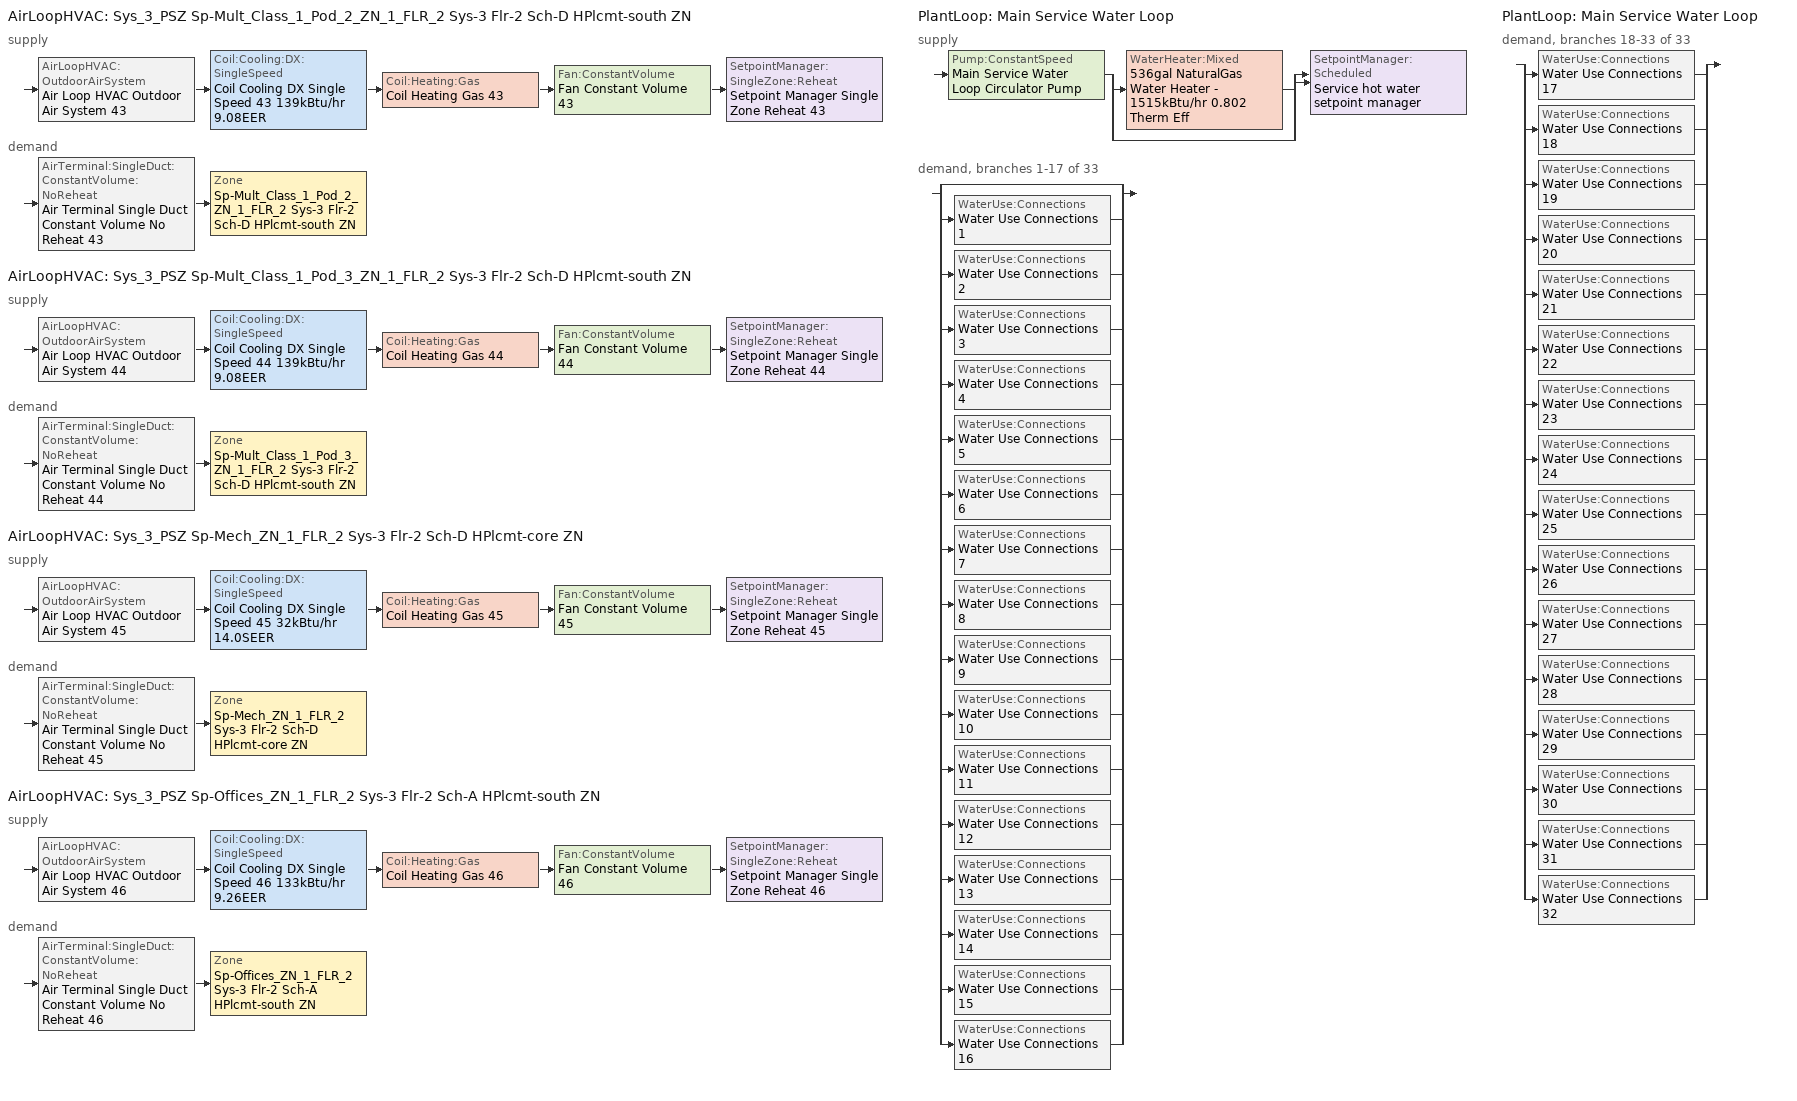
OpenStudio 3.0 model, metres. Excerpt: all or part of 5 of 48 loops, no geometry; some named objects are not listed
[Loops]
AirLoopHVAC 'Sys_3_PSZ Sp-Mult_Class_1_Pod_2_ZN_1_FLR_2 Sys-3 Flr-2 Sch-D HPlcmt-south ZN'
 supply: AirLoopHVAC:OutdoorAirSystem 'Air Loop HVAC Outdoor Air System 43' > Coil:Cooling:DX:SingleSpeed 'Coil Cooling DX Single Speed 43 139kBtu/hr 9.08EER' > Coil:Heating:Gas 'Coil Heating Gas 43' > Fan:ConstantVolume 'Fan Constant Volume 43' > SetpointManager:SingleZone:Reheat 'Setpoint Manager Single Zone Reheat 43'
 demand: AirTerminal:SingleDuct:ConstantVolume:NoReheat 'Air Terminal Single Duct Constant Volume No Reheat 43' > Zone 'Sp-Mult_Class_1_Pod_2_ZN_1_FLR_2 Sys-3 Flr-2 Sch-D HPlcmt-south ZN'
AirLoopHVAC 'Sys_3_PSZ Sp-Mult_Class_1_Pod_3_ZN_1_FLR_2 Sys-3 Flr-2 Sch-D HPlcmt-south ZN'
 supply: AirLoopHVAC:OutdoorAirSystem 'Air Loop HVAC Outdoor Air System 44' > Coil:Cooling:DX:SingleSpeed 'Coil Cooling DX Single Speed 44 139kBtu/hr 9.08EER' > Coil:Heating:Gas 'Coil Heating Gas 44' > Fan:ConstantVolume 'Fan Constant Volume 44' > SetpointManager:SingleZone:Reheat 'Setpoint Manager Single Zone Reheat 44'
 demand: AirTerminal:SingleDuct:ConstantVolume:NoReheat 'Air Terminal Single Duct Constant Volume No Reheat 44' > Zone 'Sp-Mult_Class_1_Pod_3_ZN_1_FLR_2 Sys-3 Flr-2 Sch-D HPlcmt-south ZN'
AirLoopHVAC 'Sys_3_PSZ Sp-Mech_ZN_1_FLR_2 Sys-3 Flr-2 Sch-D HPlcmt-core ZN'
 supply: AirLoopHVAC:OutdoorAirSystem 'Air Loop HVAC Outdoor Air System 45' > Coil:Cooling:DX:SingleSpeed 'Coil Cooling DX Single Speed 45 32kBtu/hr 14.0SEER' > Coil:Heating:Gas 'Coil Heating Gas 45' > Fan:ConstantVolume 'Fan Constant Volume 45' > SetpointManager:SingleZone:Reheat 'Setpoint Manager Single Zone Reheat 45'
 demand: AirTerminal:SingleDuct:ConstantVolume:NoReheat 'Air Terminal Single Duct Constant Volume No Reheat 45' > Zone 'Sp-Mech_ZN_1_FLR_2 Sys-3 Flr-2 Sch-D HPlcmt-core ZN'
AirLoopHVAC 'Sys_3_PSZ Sp-Offices_ZN_1_FLR_2 Sys-3 Flr-2 Sch-A HPlcmt-south ZN'
 supply: AirLoopHVAC:OutdoorAirSystem 'Air Loop HVAC Outdoor Air System 46' > Coil:Cooling:DX:SingleSpeed 'Coil Cooling DX Single Speed 46 133kBtu/hr 9.26EER' > Coil:Heating:Gas 'Coil Heating Gas 46' > Fan:ConstantVolume 'Fan Constant Volume 46' > SetpointManager:SingleZone:Reheat 'Setpoint Manager Single Zone Reheat 46'
 demand: AirTerminal:SingleDuct:ConstantVolume:NoReheat 'Air Terminal Single Duct Constant Volume No Reheat 46' > Zone 'Sp-Offices_ZN_1_FLR_2 Sys-3 Flr-2 Sch-A HPlcmt-south ZN'
PlantLoop 'Main Service Water Loop'
 supply: Pump:ConstantSpeed 'Main Service Water Loop Circulator Pump' > split
  | WaterHeater:Mixed '536gal NaturalGas Water Heater - 1515kBtu/hr 0.802 Therm Eff'
  | bypass
  join > SetpointManager:Scheduled 'Service hot water setpoint manager'
 demand, branches 1-17 of 33: split
  | bypass
  | WaterUse:Connections 'Water Use Connections 1'
  | WaterUse:Connections 'Water Use Connections 2'
  | WaterUse:Connections 'Water Use Connections 3'
  | WaterUse:Connections 'Water Use Connections 4'
  | WaterUse:Connections 'Water Use Connections 5'
  | WaterUse:Connections 'Water Use Connections 6'
  | WaterUse:Connections 'Water Use Connections 7'
  | WaterUse:Connections 'Water Use Connections 8'
  | WaterUse:Connections 'Water Use Connections 9'
  | WaterUse:Connections 'Water Use Connections 10'
  | WaterUse:Connections 'Water Use Connections 11'
  | WaterUse:Connections 'Water Use Connections 12'
  | WaterUse:Connections 'Water Use Connections 13'
  | WaterUse:Connections 'Water Use Connections 14'
  | WaterUse:Connections 'Water Use Connections 15'
  | WaterUse:Connections 'Water Use Connections 16'
PlantLoop 'Main Service Water Loop'
 demand, branches 18-33 of 33: split
  | WaterUse:Connections 'Water Use Connections 17'
  | WaterUse:Connections 'Water Use Connections 18'
  | WaterUse:Connections 'Water Use Connections 19'
  | WaterUse:Connections 'Water Use Connections 20'
  | WaterUse:Connections 'Water Use Connections 21'
  | WaterUse:Connections 'Water Use Connections 22'
  | WaterUse:Connections 'Water Use Connections 23'
  | WaterUse:Connections 'Water Use Connections 24'
  | WaterUse:Connections 'Water Use Connections 25'
  | WaterUse:Connections 'Water Use Connections 26'
  | WaterUse:Connections 'Water Use Connections 27'
  | WaterUse:Connections 'Water Use Connections 28'
  | WaterUse:Connections 'Water Use Connections 29'
  | WaterUse:Connections 'Water Use Connections 30'
  | WaterUse:Connections 'Water Use Connections 31'
  | WaterUse:Connections 'Water Use Connections 32'
[Sizing:Zone] Zone Cooling Design Supply Air Temperature Input Method=SupplyAirTemperature; Zone Cooling Design Supply Air Temperature {C}=13; Zone Cooling Design Supply Air Temperature Difference {deltaC}=11.11; Zone Heating Design Supply Air Temperature Input Method=SupplyAirTemperature; Zone Heating Design Supply Air Temperature {C}=43; Zone Heating Design Supply Air Temperature Difference {deltaC}=11.11; Zone Cooling Design Supply Air Humidity Ratio {kg-H2O/kg-air}=0.0085; Zone Heating Design Supply Air Humidity Ratio {kg-H2O/kg-air}=0.008; Zone Heating Sizing Factor=1.3; Zone Cooling Sizing Factor=1.1; Cooling Design Air Flow Method=DesignDay; Heating Design Air Flow Method=DesignDay; Account for Dedicated Outdoor Air System=No; Dedicated Outdoor Air System Control Strategy=NeutralSupplyAir; Dedicated Outdoor Air Low Setpoint Temperature for Design {C}=autosize; Dedicated Outdoor Air High Setpoint Temperature for Design {C}=autosize
Sp-Mult_Class_1_Pod_2_ZN_1_FLR_2 Sys-3 Flr-2 Sch-D HPlcmt-south ZN; Sp-Mult_Class_1_Pod_3_ZN_1_FLR_2 Sys-3 Flr-2 Sch-D HPlcmt-south ZN; Sp-Mech_ZN_1_FLR_2 Sys-3 Flr-2 Sch-D HPlcmt-core ZN; Sp-Offices_ZN_1_FLR_2 Sys-3 Flr-2 Sch-A HPlcmt-south ZN
[Zone equipment]
Sp-Mult_Class_1_Pod_2_ZN_1_FLR_2 Sys-3 Flr-2 Sch-D HPlcmt-south ZN: Air Terminal Single Duct Constant Volume No Reheat 43, Zone HVAC Baseboard Convective Water 43
Sp-Mult_Class_1_Pod_3_ZN_1_FLR_2 Sys-3 Flr-2 Sch-D HPlcmt-south ZN: Air Terminal Single Duct Constant Volume No Reheat 44, Zone HVAC Baseboard Convective Water 44
Sp-Mech_ZN_1_FLR_2 Sys-3 Flr-2 Sch-D HPlcmt-core ZN: Air Terminal Single Duct Constant Volume No Reheat 45, Zone HVAC Baseboard Convective Water 45
Sp-Offices_ZN_1_FLR_2 Sys-3 Flr-2 Sch-A HPlcmt-south ZN: Air Terminal Single Duct Constant Volume No Reheat 46, Zone HVAC Baseboard Convective Water 46
[PlantLoop]
Main Service Water Loop: Glycol Concentration=0; Maximum Loop Temperature {C}=60; Minimum Loop Temperature {C}=10; Plant Loop Volume {m3}=Autocalculate; Load Distribution Scheme=Optimal
[Sizing:Plant]
Main Service Water Loop: Loop Type=Heating; Design Loop Exit Temperature {C}=60; Loop Design Temperature Difference {deltaC}=5; Sizing Option=NonCoincident; Zone Timesteps in Averaging Window=1; Coincident Sizing Factor Mode=None
[AirLoopHVAC] Design Supply Air Flow Rate {m3/s}=AutoSize
Name | Availability Schedule
Sys_3_PSZ Sp-Mult_Class_1_Pod_2_ZN_1_FLR_2 Sys-3 Flr-2 Sch-D HPlcmt-south ZN | Sys_3_PSZ Sp-Mult_Class_1_Pod_2_ZN_1_FLR_2 Sys-3 Flr-2 Sch-D HPlcmt-south ZN Occ Sch
Sys_3_PSZ Sp-Mult_Class_1_Pod_3_ZN_1_FLR_2 Sys-3 Flr-2 Sch-D HPlcmt-south ZN | Sys_3_PSZ Sp-Mult_Class_1_Pod_3_ZN_1_FLR_2 Sys-3 Flr-2 Sch-D HPlcmt-south ZN Occ Sch
Sys_3_PSZ Sp-Mech_ZN_1_FLR_2 Sys-3 Flr-2 Sch-D HPlcmt-core ZN | Sys_3_PSZ Sp-Mech_ZN_1_FLR_2 Sys-3 Flr-2 Sch-D HPlcmt-core ZN Occ Sch
Sys_3_PSZ Sp-Offices_ZN_1_FLR_2 Sys-3 Flr-2 Sch-A HPlcmt-south ZN | Sys_3_PSZ Sp-Offices_ZN_1_FLR_2 Sys-3 Flr-2 Sch-A HPlcmt-south ZN Occ Sch
[Sizing:System] Type of Load to Size On=Sensible; Design Outdoor Air Flow Rate {m3/s}=Autosize; Central Heating Maximum System Air Flow Ratio=1; Preheat Design Temperature {C}=7; Preheat Design Humidity Ratio {kg-H2O/kg-Air}=0.008; Precool Design Temperature {C}=13; Precool Design Humidity Ratio {kg-H2O/kg-Air}=0.008; Central Cooling Design Supply Air Temperature {C}=13; Central Heating Design Supply Air Temperature {C}=43; Sizing Option=NonCoincident; 100% Outdoor Air in Cooling=No; 100% Outdoor Air in Heating=No; Central Cooling Design Supply Air Humidity Ratio {kg-H2O/kg-Air}=0.0085; Central Heating Design Supply Air Humidity Ratio {kg-H2O/kg-Air}=0.008; Cooling Design Air Flow Method=DesignDay; Cooling Design Air Flow Rate {m3/s}=0; Heating Design Air Flow Method=DesignDay; Heating Design Air Flow Rate {m3/s}=0; System Outdoor Air Method=ZoneSum; Zone Maximum Outdoor Air Fraction=1; Cooling Supply Air Flow Rate Per Floor Area {m3/s-m2}=0.00996765; Cooling Fraction of Autosized Cooling Supply Air Flow Rate=1; Cooling Supply Air Flow Rate Per Unit Cooling Capacity {m3/s-W}=3.94755e-05; Heating Supply Air Flow Rate Per Floor Area {m3/s-m2}=0.00996765; Heating Fraction of Autosized Heating Supply Air Flow Rate=1; Heating Fraction of Autosized Cooling Supply Air Flow Rate=1; Heating Supply Air Flow Rate Per Unit Heating Capacity {m3/s-W}=3.15882e-05; Cooling Design Capacity Method=CoolingDesignCapacity; Cooling Design Capacity {W}=autosize; Cooling Design Capacity Per Floor Area {W/m2}=234.7; Fraction of Autosized Cooling Design Capacity=1; Heating Design Capacity Method=HeatingDesignCapacity; Heating Design Capacity {W}=autosize; Heating Design Capacity Per Floor Area {W/m2}=157; Fraction of Autosized Heating Design Capacity=1; Central Cooling Capacity Control Method=OnOff
Sys_3_PSZ Sp-Mult_Class_1_Pod_2_ZN_1_FLR_2 Sys-3 Flr-2 Sch-D HPlcmt-south ZN; Sys_3_PSZ Sp-Mult_Class_1_Pod_3_ZN_1_FLR_2 Sys-3 Flr-2 Sch-D HPlcmt-south ZN; Sys_3_PSZ Sp-Mech_ZN_1_FLR_2 Sys-3 Flr-2 Sch-D HPlcmt-core ZN; Sys_3_PSZ Sp-Offices_ZN_1_FLR_2 Sys-3 Flr-2 Sch-A HPlcmt-south ZN
[Fan:ConstantVolume] Availability Schedule=Always On Discrete; Fan Total Efficiency=0.39975; Pressure Rise {Pa}=640; Maximum Flow Rate {m3/s}=AutoSize; Motor Efficiency=0.615
Fan Constant Volume 43; Fan Constant Volume 44; Fan Constant Volume 45; Fan Constant Volume 46
[Coil:Heating:Gas] Availability Schedule=Always On Discrete; Nominal Capacity {W}=AutoSize; Parasitic Electric Load {W}=0; Part Load Fraction Correlation Curve=FURNACE-EFFPLR-NECB2011; Parasitic Gas Load {W}=0
Name | Gas Burner Efficiency
Coil Heating Gas 43; Coil Heating Gas 44 | 0.81
Coil Heating Gas 45; Coil Heating Gas 46 | 0.924
[Coil:Cooling:DX:SingleSpeed] Availability Schedule=Always On Discrete; Rated Total Cooling Capacity {W}=autosize; Rated Sensible Heat Ratio=autosize; Rated Air Flow Rate {m3/s}=autosize; Rated Evaporator Fan Power Per Volume Flow Rate {W/(m3/s)}=773.3; Total Cooling Capacity Function of Temperature Curve=DXCOOL-NECB2011-REF-CAPFT; Total Cooling Capacity Function of Flow Fraction Curve=DXCOOL-NECB2011-REF-CAPFFLOW; Energy Input Ratio Function of Temperature Curve=DXCOOL-NECB2011-REF-COOLEIRFT; Energy Input Ratio Function of Flow Fraction Curve=DXCOOL-NECB2011-REF-COOLEIRFFLOW; Part Load Fraction Correlation Curve=DXCOOL-NECB2011-REF-COOLPLFFPLR; Condenser Type=AirCooled; Evaporative Condenser Effectiveness=0; Evaporative Condenser Air Flow Rate {m3/s}=Autosize; Evaporative Condenser Pump Rated Power Consumption {W}=Autosize; Crankcase Heater Capacity {W}=0; Maximum Outdoor Dry-Bulb Temperature for Crankcase Heater Operation {C}=0; Basin Heater Capacity {W/K}=0; Basin Heater Setpoint Temperature {C}=10
Name | Rated COP {W/W}
Coil Cooling DX Single Speed 43 139kBtu/hr 9.08EER; Coil Cooling DX Single Speed 44 139kBtu/hr 9.08EER | 3.15956
Coil Cooling DX Single Speed 45 32kBtu/hr 14.0SEER | 4.11713
Coil Cooling DX Single Speed 46 133kBtu/hr 9.26EER | 3.21949
[Controller:OutdoorAir] Minimum Outdoor Air Flow Rate {m3/s}=autosize; Maximum Outdoor Air Flow Rate {m3/s}=Autosize; Economizer Control Action Type=ModulateFlow; Lockout Type=NoLockout; Minimum Limit Type=FixedMinimum; High Humidity Control=No; Heat Recovery Bypass Control Type=BypassWhenOAFlowGreaterThanMinimum
Name | Economizer Control Type | Minimum Outdoor Air Schedule | Controller Mechanical Ventilation | Economizer Maximum Limit Dry-Bulb Temperature {C} | Economizer Maximum Limit Enthalpy {J/kg} | Economizer Minimum Limit Dry-Bulb Temperature {C}
Controller Outdoor Air 43 | DifferentialEnthalpy | Sys_3_PSZ Sp-Mult_Class_1_Pod_2_ZN_1_FLR_2 Sys-3 Flr-2 Sch-D HPlcmt-south ZN Occ Sch | Controller Mechanical Ventilation 43
Controller Outdoor Air 44 | DifferentialEnthalpy | Sys_3_PSZ Sp-Mult_Class_1_Pod_3_ZN_1_FLR_2 Sys-3 Flr-2 Sch-D HPlcmt-south ZN Occ Sch | Controller Mechanical Ventilation 44
Controller Outdoor Air 45 | NoEconomizer | Sys_3_PSZ Sp-Mech_ZN_1_FLR_2 Sys-3 Flr-2 Sch-D HPlcmt-core ZN Occ Sch | Controller Mechanical Ventilation 45 | 28 | 64000 | -100
Controller Outdoor Air 46 | DifferentialEnthalpy | Sys_3_PSZ Sp-Offices_ZN_1_FLR_2 Sys-3 Flr-2 Sch-A HPlcmt-south ZN Occ Sch | Controller Mechanical Ventilation 46
[Controller:MechanicalVentilation] Availability Schedule=Always On Discrete; System Outdoor Air Method=ZoneSum
Controller Mechanical Ventilation 43; Controller Mechanical Ventilation 44; Controller Mechanical Ventilation 45; Controller Mechanical Ventilation 46
[AirLoopHVAC:OutdoorAirSystem]
Name | Controller
Air Loop HVAC Outdoor Air System 43 | Controller Outdoor Air 43
Air Loop HVAC Outdoor Air System 44 | Controller Outdoor Air 44
Air Loop HVAC Outdoor Air System 45 | Controller Outdoor Air 45
Air Loop HVAC Outdoor Air System 46 | Controller Outdoor Air 46
[SetpointManager:SingleZone:Reheat] Minimum Supply Air Temperature {C}=13; Maximum Supply Air Temperature {C}=43
Name | Control Zone
Setpoint Manager Single Zone Reheat 43 | Sp-Mult_Class_1_Pod_2_ZN_1_FLR_2 Sys-3 Flr-2 Sch-D HPlcmt-south ZN
Setpoint Manager Single Zone Reheat 44 | Sp-Mult_Class_1_Pod_3_ZN_1_FLR_2 Sys-3 Flr-2 Sch-D HPlcmt-south ZN
Setpoint Manager Single Zone Reheat 45 | Sp-Mech_ZN_1_FLR_2 Sys-3 Flr-2 Sch-D HPlcmt-core ZN
Setpoint Manager Single Zone Reheat 46 | Sp-Offices_ZN_1_FLR_2 Sys-3 Flr-2 Sch-A HPlcmt-south ZN
[AirTerminal:SingleDuct:ConstantVolume:NoReheat] Availability Schedule=Always On Discrete; Maximum Air Flow Rate {m3/s}=AutoSize
Air Terminal Single Duct Constant Volume No Reheat 43; Air Terminal Single Duct Constant Volume No Reheat 44; Air Terminal Single Duct Constant Volume No Reheat 45; Air Terminal Single Duct Constant Volume No Reheat 46
[SetpointManager:Scheduled]
Service hot water setpoint manager: Control Variable=Temperature; Schedule=Service Water Loop Temp - 140F
[Pump:ConstantSpeed]
Main Service Water Loop Circulator Pump: Rated Flow Rate {m3/s}=autosize; Rated Pump Head {Pa}=1.07052e+06; Rated Power Consumption {W}=autosize; Motor Efficiency=0.865; Fraction of Motor Inefficiencies to Fluid Stream=0; Pump Control Type=Intermittent; Design Power Sizing Method=PowerPerFlowPerPressure; Design Electric Power per Unit Flow Rate {W/(m3/s)}=348701.1; Design Shaft Power per Unit Flow Rate per Unit Head {W-s/m3-Pa}=1.28205
[WaterHeater:Mixed]
536gal NaturalGas Water Heater - 1515kBtu/hr 0.802 Therm Eff: Tank Volume {m3}=2.02827; Setpoint Temperature Schedule=Service Water Loop Temp - 140F; Deadband Temperature Difference {deltaC}=2; Maximum Temperature Limit {C}=60; Heater Control Type=Cycle; Heater Maximum Capacity {W}=443926; Heater Fuel Type=NaturalGas; Heater Thermal Efficiency=0.802345; Part Load Factor Curve=SWH-EFFFPLR-NECB2011; Off Cycle Parasitic Fuel Consumption Rate {W}=155.228; Off Cycle Parasitic Fuel Type=NaturalGas; Off Cycle Parasitic Heat Fraction to Tank=0.8; On Cycle Parasitic Fuel Consumption Rate {W}=155.228; On Cycle Parasitic Fuel Type=NaturalGas; On Cycle Parasitic Heat Fraction to Tank=0; Ambient Temperature Indicator=Schedule; Ambient Temperature Schedule=Water Heater Ambient Temp Schedule - 70f; Off Cycle Loss Coefficient to Ambient Temperature {W/K}=26.7663; On Cycle Loss Coefficient to Ambient Temperature {W/K}=26.7663; Use Side Effectiveness=1; Source Side Effectiveness=1; Use Side Design Flow Rate {m3/s}=autosize; Source Side Design Flow Rate {m3/s}=autosize; Indirect Water Heating Recovery Time {hr}=1.5; Source Side Flow Control Mode=IndirectHeatPrimarySetpoint
[WaterUse:Connections]
Name | Water Use Equipment Name 1
Water Use Connections 1 | Auditorium_zn_1_flr_1 Service Water Use 0.5gal/min
Water Use Connections 2 | Aux_gym_zn_1_flr_1 Service Water Use 1.89gal/min
Water Use Connections 3 | Cafeteria_zn_1_flr_1 Service Water Use 0.47gal/min
Water Use Connections 4 | Corner_class_1_pod_1_zn_1_flr_1 Service Water Use 0.07gal/min
Water Use Connections 5 | Corner_class_1_pod_1_zn_1_flr_2 Service Water Use 0.07gal/min
Water Use Connections 6 | Corner_class_1_pod_2_zn_1_flr_1 Service Water Use 0.07gal/min
Water Use Connections 7 | Corner_class_1_pod_2_zn_1_flr_2 Service Water Use 0.07gal/min
Water Use Connections 8 | Corner_class_1_pod_3_zn_1_flr_1 Service Water Use 0.07gal/min
Water Use Connections 9 | Corner_class_1_pod_3_zn_1_flr_2 Service Water Use 0.07gal/min
Water Use Connections 10 | Corner_class_2_pod_1_zn_1_flr_1 Service Water Use 0.07gal/min
Water Use Connections 11 | Corner_class_2_pod_1_zn_1_flr_2 Service Water Use 0.07gal/min
Water Use Connections 12 | Corner_class_2_pod_2_zn_1_flr_1 Service Water Use 0.07gal/min
Water Use Connections 13 | Corner_class_2_pod_2_zn_1_flr_2 Service Water Use 0.07gal/min
Water Use Connections 14 | Corner_class_2_pod_3_zn_1_flr_1 Service Water Use 0.07gal/min
Water Use Connections 15 | Corner_class_2_pod_3_zn_1_flr_2 Service Water Use 0.07gal/min
Water Use Connections 16 | Gym_zn_1_flr_1 Service Water Use 2.99gal/min
Water Use Connections 17 | Kitchen_zn_1_flr_1 Service Water Use 0.11gal/min
Water Use Connections 18 | Library_media_center_zn_1_flr_2 Service Water Use 0.32gal/min
Water Use Connections 19 | Mult_class_1_pod_1_zn_1_flr_1 Service Water Use 0.35gal/min
Water Use Connections 20 | Mult_class_1_pod_1_zn_1_flr_2 Service Water Use 0.35gal/min
Water Use Connections 21 | Mult_class_1_pod_2_zn_1_flr_1 Service Water Use 0.35gal/min
Water Use Connections 22 | Mult_class_1_pod_2_zn_1_flr_2 Service Water Use 0.35gal/min
Water Use Connections 23 | Mult_class_1_pod_3_zn_1_flr_1 Service Water Use 0.35gal/min
Water Use Connections 24 | Mult_class_1_pod_3_zn_1_flr_2 Service Water Use 0.35gal/min
Water Use Connections 25 | Mult_class_2_pod_1_zn_1_flr_1 Service Water Use 0.35gal/min
Water Use Connections 26 | Mult_class_2_pod_1_zn_1_flr_2 Service Water Use 0.35gal/min
Water Use Connections 27 | Mult_class_2_pod_2_zn_1_flr_1 Service Water Use 0.35gal/min
Water Use Connections 28 | Mult_class_2_pod_2_zn_1_flr_2 Service Water Use 0.35gal/min
Water Use Connections 29 | Mult_class_2_pod_3_zn_1_flr_1 Service Water Use 0.35gal/min
Water Use Connections 30 | Mult_class_2_pod_3_zn_1_flr_2 Service Water Use 0.35gal/min
Water Use Connections 31 | Offices_zn_1_flr_1 Service Water Use 0.2gal/min
Water Use Connections 32 | Offices_zn_1_flr_2 Service Water Use 0.2gal/min
[WaterUse:Equipment:Definition]
Name | Peak Flow Rate {m3/s} | Target Temperature Schedule | Sensible Fraction Schedule | Latent Fraction Schedule
Auditorium_zn_1_flr_1 Service Water Use Def 0.5gal/min | 3.1485e-05 | Schedule Ruleset 5 | Schedule Ruleset 3 | Schedule Ruleset 4
Aux_gym_zn_1_flr_1 Service Water Use Def 1.89gal/min | 0.000119312 | Schedule Ruleset 8 | Schedule Ruleset 6 | Schedule Ruleset 7
Cafeteria_zn_1_flr_1 Service Water Use Def 0.47gal/min | 2.98279e-05 | Schedule Ruleset 11 | Schedule Ruleset 9 | Schedule Ruleset 10
Corner_class_1_pod_1_zn_1_flr_1 Service Water Use Def 0.07gal/min | 4.55704e-06 | Schedule Ruleset 14 | Schedule Ruleset 12 | Schedule Ruleset 13
Corner_class_1_pod_1_zn_1_flr_2 Service Water Use Def 0.07gal/min | 4.55704e-06 | Schedule Ruleset 17 | Schedule Ruleset 15 | Schedule Ruleset 16
Corner_class_1_pod_2_zn_1_flr_1 Service Water Use Def 0.07gal/min | 4.55704e-06 | Schedule Ruleset 20 | Schedule Ruleset 18 | Schedule Ruleset 19
Corner_class_1_pod_2_zn_1_flr_2 Service Water Use Def 0.07gal/min | 4.55704e-06 | Schedule Ruleset 23 | Schedule Ruleset 21 | Schedule Ruleset 22
Corner_class_1_pod_3_zn_1_flr_1 Service Water Use Def 0.07gal/min | 4.55704e-06 | Schedule Ruleset 26 | Schedule Ruleset 24 | Schedule Ruleset 25
Corner_class_1_pod_3_zn_1_flr_2 Service Water Use Def 0.07gal/min | 4.55704e-06 | Schedule Ruleset 29 | Schedule Ruleset 27 | Schedule Ruleset 28
Corner_class_2_pod_1_zn_1_flr_1 Service Water Use Def 0.07gal/min | 4.55704e-06 | Schedule Ruleset 32 | Schedule Ruleset 30 | Schedule Ruleset 31
Corner_class_2_pod_1_zn_1_flr_2 Service Water Use Def 0.07gal/min | 4.55704e-06 | Schedule Ruleset 35 | Schedule Ruleset 33 | Schedule Ruleset 34
Corner_class_2_pod_2_zn_1_flr_1 Service Water Use Def 0.07gal/min | 4.55704e-06 | Schedule Ruleset 38 | Schedule Ruleset 36 | Schedule Ruleset 37
Corner_class_2_pod_2_zn_1_flr_2 Service Water Use Def 0.07gal/min | 4.55704e-06 | Schedule Ruleset 41 | Schedule Ruleset 39 | Schedule Ruleset 40
Corner_class_2_pod_3_zn_1_flr_1 Service Water Use Def 0.07gal/min | 4.55704e-06 | Schedule Ruleset 44 | Schedule Ruleset 42 | Schedule Ruleset 43
Corner_class_2_pod_3_zn_1_flr_2 Service Water Use Def 0.07gal/min | 4.55704e-06 | Schedule Ruleset 47 | Schedule Ruleset 45 | Schedule Ruleset 46
Gym_zn_1_flr_1 Service Water Use Def 2.99gal/min | 0.00018891 | Schedule Ruleset 50 | Schedule Ruleset 48 | Schedule Ruleset 49
Kitchen_zn_1_flr_1 Service Water Use Def 0.11gal/min | 6.88336e-06 | Schedule Ruleset 53 | Schedule Ruleset 51 | Schedule Ruleset 52
Library_media_center_zn_1_flr_2 Service Water Use Def 0.32gal/min | 2.00765e-05 | Schedule Ruleset 56 | Schedule Ruleset 54 | Schedule Ruleset 55
Mult_class_1_pod_1_zn_1_flr_1 Service Water Use Def 0.35gal/min | 2.19566e-05 | Schedule Ruleset 59 | Schedule Ruleset 57 | Schedule Ruleset 58
Mult_class_1_pod_1_zn_1_flr_2 Service Water Use Def 0.35gal/min | 2.19566e-05 | Schedule Ruleset 62 | Schedule Ruleset 60 | Schedule Ruleset 61
Mult_class_1_pod_2_zn_1_flr_1 Service Water Use Def 0.35gal/min | 2.19566e-05 | Schedule Ruleset 65 | Schedule Ruleset 63 | Schedule Ruleset 64
Mult_class_1_pod_2_zn_1_flr_2 Service Water Use Def 0.35gal/min | 2.19566e-05 | Schedule Ruleset 68 | Schedule Ruleset 66 | Schedule Ruleset 67
Mult_class_1_pod_3_zn_1_flr_1 Service Water Use Def 0.35gal/min | 2.19566e-05 | Schedule Ruleset 71 | Schedule Ruleset 69 | Schedule Ruleset 70
Mult_class_1_pod_3_zn_1_flr_2 Service Water Use Def 0.35gal/min | 2.19566e-05 | Schedule Ruleset 74 | Schedule Ruleset 72 | Schedule Ruleset 73
Mult_class_2_pod_1_zn_1_flr_1 Service Water Use Def 0.35gal/min | 2.19566e-05 | Schedule Ruleset 77 | Schedule Ruleset 75 | Schedule Ruleset 76
Mult_class_2_pod_1_zn_1_flr_2 Service Water Use Def 0.35gal/min | 2.19566e-05 | Schedule Ruleset 80 | Schedule Ruleset 78 | Schedule Ruleset 79
Mult_class_2_pod_2_zn_1_flr_1 Service Water Use Def 0.35gal/min | 2.19566e-05 | Schedule Ruleset 83 | Schedule Ruleset 81 | Schedule Ruleset 82
Mult_class_2_pod_2_zn_1_flr_2 Service Water Use Def 0.35gal/min | 2.19566e-05 | Schedule Ruleset 86 | Schedule Ruleset 84 | Schedule Ruleset 85
Mult_class_2_pod_3_zn_1_flr_1 Service Water Use Def 0.35gal/min | 2.19566e-05 | Schedule Ruleset 89 | Schedule Ruleset 87 | Schedule Ruleset 88
Mult_class_2_pod_3_zn_1_flr_2 Service Water Use Def 0.35gal/min | 2.19566e-05 | Schedule Ruleset 92 | Schedule Ruleset 90 | Schedule Ruleset 91
Offices_zn_1_flr_1 Service Water Use Def 0.2gal/min | 1.27151e-05 | Schedule Ruleset 95 | Schedule Ruleset 93 | Schedule Ruleset 94
Offices_zn_1_flr_2 Service Water Use Def 0.2gal/min | 1.27151e-05 | Schedule Ruleset 98 | Schedule Ruleset 96 | Schedule Ruleset 97
[WaterUse:Equipment]
Name | Water Use Equipment Definition | Space | Flow Rate Fraction Schedule
Auditorium_zn_1_flr_1 Service Water Use 0.5gal/min | Auditorium_zn_1_flr_1 Service Water Use Def 0.5gal/min | Auditorium_ZN_1_FLR_1 | NECB-C-Service Water Heating
Aux_gym_zn_1_flr_1 Service Water Use 1.89gal/min | Aux_gym_zn_1_flr_1 Service Water Use Def 1.89gal/min | Aux_Gym_ZN_1_FLR_1 | NECB-B-Service Water Heating
Cafeteria_zn_1_flr_1 Service Water Use 0.47gal/min | Cafeteria_zn_1_flr_1 Service Water Use Def 0.47gal/min | Cafeteria_ZN_1_FLR_1 | NECB-C-Service Water Heating
Corner_class_1_pod_1_zn_1_flr_1 Service Water Use 0.07gal/min | Corner_class_1_pod_1_zn_1_flr_1 Service Water Use Def 0.07gal/min | Corner_Class_1_Pod_1_ZN_1_FLR_1 | NECB-D-Service Water Heating
Corner_class_1_pod_1_zn_1_flr_2 Service Water Use 0.07gal/min | Corner_class_1_pod_1_zn_1_flr_2 Service Water Use Def 0.07gal/min | Corner_Class_1_Pod_1_ZN_1_FLR_2 | NECB-D-Service Water Heating
Corner_class_1_pod_2_zn_1_flr_1 Service Water Use 0.07gal/min | Corner_class_1_pod_2_zn_1_flr_1 Service Water Use Def 0.07gal/min | Corner_Class_1_Pod_2_ZN_1_FLR_1 | NECB-D-Service Water Heating
Corner_class_1_pod_2_zn_1_flr_2 Service Water Use 0.07gal/min | Corner_class_1_pod_2_zn_1_flr_2 Service Water Use Def 0.07gal/min | Corner_Class_1_Pod_2_ZN_1_FLR_2 | NECB-D-Service Water Heating
Corner_class_1_pod_3_zn_1_flr_1 Service Water Use 0.07gal/min | Corner_class_1_pod_3_zn_1_flr_1 Service Water Use Def 0.07gal/min | Corner_Class_1_Pod_3_ZN_1_FLR_1 | NECB-D-Service Water Heating
Corner_class_1_pod_3_zn_1_flr_2 Service Water Use 0.07gal/min | Corner_class_1_pod_3_zn_1_flr_2 Service Water Use Def 0.07gal/min | Corner_Class_1_Pod_3_ZN_1_FLR_2 | NECB-D-Service Water Heating
Corner_class_2_pod_1_zn_1_flr_1 Service Water Use 0.07gal/min | Corner_class_2_pod_1_zn_1_flr_1 Service Water Use Def 0.07gal/min | Corner_Class_2_Pod_1_ZN_1_FLR_1 | NECB-D-Service Water Heating
Corner_class_2_pod_1_zn_1_flr_2 Service Water Use 0.07gal/min | Corner_class_2_pod_1_zn_1_flr_2 Service Water Use Def 0.07gal/min | Corner_Class_2_Pod_1_ZN_1_FLR_2 | NECB-D-Service Water Heating
Corner_class_2_pod_2_zn_1_flr_1 Service Water Use 0.07gal/min | Corner_class_2_pod_2_zn_1_flr_1 Service Water Use Def 0.07gal/min | Corner_Class_2_Pod_2_ZN_1_FLR_1 | NECB-D-Service Water Heating
Corner_class_2_pod_2_zn_1_flr_2 Service Water Use 0.07gal/min | Corner_class_2_pod_2_zn_1_flr_2 Service Water Use Def 0.07gal/min | Corner_Class_2_Pod_2_ZN_1_FLR_2 | NECB-D-Service Water Heating
Corner_class_2_pod_3_zn_1_flr_1 Service Water Use 0.07gal/min | Corner_class_2_pod_3_zn_1_flr_1 Service Water Use Def 0.07gal/min | Corner_Class_2_Pod_3_ZN_1_FLR_1 | NECB-D-Service Water Heating
Corner_class_2_pod_3_zn_1_flr_2 Service Water Use 0.07gal/min | Corner_class_2_pod_3_zn_1_flr_2 Service Water Use Def 0.07gal/min | Corner_Class_2_Pod_3_ZN_1_FLR_2 | NECB-D-Service Water Heating
Gym_zn_1_flr_1 Service Water Use 2.99gal/min | Gym_zn_1_flr_1 Service Water Use Def 2.99gal/min | Gym_ZN_1_FLR_1 | NECB-B-Service Water Heating
Kitchen_zn_1_flr_1 Service Water Use 0.11gal/min | Kitchen_zn_1_flr_1 Service Water Use Def 0.11gal/min | Kitchen_ZN_1_FLR_1 | NECB-B-Service Water Heating
Library_media_center_zn_1_flr_2 Service Water Use 0.32gal/min | Library_media_center_zn_1_flr_2 Service Water Use Def 0.32gal/min | LIBRARY_MEDIA_CENTER_ZN_1_FLR_2 | NECB-C-Service Water Heating
Mult_class_1_pod_1_zn_1_flr_1 Service Water Use 0.35gal/min | Mult_class_1_pod_1_zn_1_flr_1 Service Water Use Def 0.35gal/min | Mult_Class_1_Pod_1_ZN_1_FLR_1 | NECB-D-Service Water Heating
Mult_class_1_pod_1_zn_1_flr_2 Service Water Use 0.35gal/min | Mult_class_1_pod_1_zn_1_flr_2 Service Water Use Def 0.35gal/min | Mult_Class_1_Pod_1_ZN_1_FLR_2 | NECB-D-Service Water Heating
Mult_class_1_pod_2_zn_1_flr_1 Service Water Use 0.35gal/min | Mult_class_1_pod_2_zn_1_flr_1 Service Water Use Def 0.35gal/min | Mult_Class_1_Pod_2_ZN_1_FLR_1 | NECB-D-Service Water Heating
Mult_class_1_pod_2_zn_1_flr_2 Service Water Use 0.35gal/min | Mult_class_1_pod_2_zn_1_flr_2 Service Water Use Def 0.35gal/min | Mult_Class_1_Pod_2_ZN_1_FLR_2 | NECB-D-Service Water Heating
Mult_class_1_pod_3_zn_1_flr_1 Service Water Use 0.35gal/min | Mult_class_1_pod_3_zn_1_flr_1 Service Water Use Def 0.35gal/min | Mult_Class_1_Pod_3_ZN_1_FLR_1 | NECB-D-Service Water Heating
Mult_class_1_pod_3_zn_1_flr_2 Service Water Use 0.35gal/min | Mult_class_1_pod_3_zn_1_flr_2 Service Water Use Def 0.35gal/min | Mult_Class_1_Pod_3_ZN_1_FLR_2 | NECB-D-Service Water Heating
Mult_class_2_pod_1_zn_1_flr_1 Service Water Use 0.35gal/min | Mult_class_2_pod_1_zn_1_flr_1 Service Water Use Def 0.35gal/min | Mult_Class_2_Pod_1_ZN_1_FLR_1 | NECB-D-Service Water Heating
Mult_class_2_pod_1_zn_1_flr_2 Service Water Use 0.35gal/min | Mult_class_2_pod_1_zn_1_flr_2 Service Water Use Def 0.35gal/min | Mult_Class_2_Pod_1_ZN_1_FLR_2 | NECB-D-Service Water Heating
Mult_class_2_pod_2_zn_1_flr_1 Service Water Use 0.35gal/min | Mult_class_2_pod_2_zn_1_flr_1 Service Water Use Def 0.35gal/min | Mult_Class_2_Pod_2_ZN_1_FLR_1 | NECB-D-Service Water Heating
Mult_class_2_pod_2_zn_1_flr_2 Service Water Use 0.35gal/min | Mult_class_2_pod_2_zn_1_flr_2 Service Water Use Def 0.35gal/min | Mult_Class_2_Pod_2_ZN_1_FLR_2 | NECB-D-Service Water Heating
Mult_class_2_pod_3_zn_1_flr_1 Service Water Use 0.35gal/min | Mult_class_2_pod_3_zn_1_flr_1 Service Water Use Def 0.35gal/min | Mult_Class_2_Pod_3_ZN_1_FLR_1 | NECB-D-Service Water Heating
Mult_class_2_pod_3_zn_1_flr_2 Service Water Use 0.35gal/min | Mult_class_2_pod_3_zn_1_flr_2 Service Water Use Def 0.35gal/min | Mult_Class_2_Pod_3_ZN_1_FLR_2 | NECB-D-Service Water Heating
Offices_zn_1_flr_1 Service Water Use 0.2gal/min | Offices_zn_1_flr_1 Service Water Use Def 0.2gal/min | Offices_ZN_1_FLR_1 | NECB-A-Service Water Heating
Offices_zn_1_flr_2 Service Water Use 0.2gal/min | Offices_zn_1_flr_2 Service Water Use Def 0.2gal/min | Offices_ZN_1_FLR_2 | NECB-A-Service Water Heating
[Schedule:Constant]
Always On Discrete: Value=1
[Schedule:Ruleset]
Service Water Loop Temp - 140F: Default Day Schedule=Service Water Loop Temp - 140F Default
Water Heater Ambient Temp Schedule - 70f: Default Day Schedule=Water Heater Ambient Temp Schedule - 70f Default
Schedule Ruleset 3: Default Day Schedule=Schedule Day 5
Schedule Ruleset 4: Default Day Schedule=Schedule Day 6
Schedule Ruleset 5: Default Day Schedule=Schedule Day 7
NECB-C-Service Water Heating: Default Day Schedule=NECB-C-Service Water Heating Default
Schedule Ruleset 6: Default Day Schedule=Schedule Day 8
Schedule Ruleset 7: Default Day Schedule=Schedule Day 9
Schedule Ruleset 8: Default Day Schedule=Schedule Day 10
NECB-B-Service Water Heating: Default Day Schedule=NECB-B-Service Water Heating Default
Schedule Ruleset 9: Default Day Schedule=Schedule Day 11
Schedule Ruleset 10: Default Day Schedule=Schedule Day 12
Schedule Ruleset 11: Default Day Schedule=Schedule Day 13
Schedule Ruleset 12: Default Day Schedule=Schedule Day 14
Schedule Ruleset 13: Default Day Schedule=Schedule Day 15
Schedule Ruleset 14: Default Day Schedule=Schedule Day 16
NECB-D-Service Water Heating: Default Day Schedule=NECB-D-Service Water Heating Default
Schedule Ruleset 15: Default Day Schedule=Schedule Day 17
Schedule Ruleset 16: Default Day Schedule=Schedule Day 18
Schedule Ruleset 17: Default Day Schedule=Schedule Day 19
Schedule Ruleset 18: Default Day Schedule=Schedule Day 20
Schedule Ruleset 19: Default Day Schedule=Schedule Day 21
Schedule Ruleset 20: Default Day Schedule=Schedule Day 22
Schedule Ruleset 21: Default Day Schedule=Schedule Day 23
Schedule Ruleset 22: Default Day Schedule=Schedule Day 24
Schedule Ruleset 23: Default Day Schedule=Schedule Day 25
Schedule Ruleset 24: Default Day Schedule=Schedule Day 26
Schedule Ruleset 25: Default Day Schedule=Schedule Day 27
Schedule Ruleset 26: Default Day Schedule=Schedule Day 28
Schedule Ruleset 27: Default Day Schedule=Schedule Day 29
Schedule Ruleset 28: Default Day Schedule=Schedule Day 30
Schedule Ruleset 29: Default Day Schedule=Schedule Day 31
Schedule Ruleset 30: Default Day Schedule=Schedule Day 32
Schedule Ruleset 31: Default Day Schedule=Schedule Day 33
Schedule Ruleset 32: Default Day Schedule=Schedule Day 34
Schedule Ruleset 33: Default Day Schedule=Schedule Day 35
Schedule Ruleset 34: Default Day Schedule=Schedule Day 36
Schedule Ruleset 35: Default Day Schedule=Schedule Day 37
Schedule Ruleset 36: Default Day Schedule=Schedule Day 38
Schedule Ruleset 37: Default Day Schedule=Schedule Day 39
Schedule Ruleset 38: Default Day Schedule=Schedule Day 40
Schedule Ruleset 39: Default Day Schedule=Schedule Day 41
Schedule Ruleset 40: Default Day Schedule=Schedule Day 42
Schedule Ruleset 41: Default Day Schedule=Schedule Day 43
Schedule Ruleset 42: Default Day Schedule=Schedule Day 44
Schedule Ruleset 43: Default Day Schedule=Schedule Day 45
Schedule Ruleset 44: Default Day Schedule=Schedule Day 46
Schedule Ruleset 45: Default Day Schedule=Schedule Day 47
Schedule Ruleset 46: Default Day Schedule=Schedule Day 48
Schedule Ruleset 47: Default Day Schedule=Schedule Day 49
Schedule Ruleset 48: Default Day Schedule=Schedule Day 50
Schedule Ruleset 49: Default Day Schedule=Schedule Day 51
Schedule Ruleset 50: Default Day Schedule=Schedule Day 52
Schedule Ruleset 51: Default Day Schedule=Schedule Day 53
Schedule Ruleset 52: Default Day Schedule=Schedule Day 54
Schedule Ruleset 53: Default Day Schedule=Schedule Day 55
Schedule Ruleset 54: Default Day Schedule=Schedule Day 56
Schedule Ruleset 55: Default Day Schedule=Schedule Day 57
Schedule Ruleset 56: Default Day Schedule=Schedule Day 58
Schedule Ruleset 57: Default Day Schedule=Schedule Day 59
Schedule Ruleset 58: Default Day Schedule=Schedule Day 60
Schedule Ruleset 59: Default Day Schedule=Schedule Day 61
Schedule Ruleset 60: Default Day Schedule=Schedule Day 62
Schedule Ruleset 61: Default Day Schedule=Schedule Day 63
Schedule Ruleset 62: Default Day Schedule=Schedule Day 64
Schedule Ruleset 63: Default Day Schedule=Schedule Day 65
Schedule Ruleset 64: Default Day Schedule=Schedule Day 66
Schedule Ruleset 65: Default Day Schedule=Schedule Day 67
Schedule Ruleset 66: Default Day Schedule=Schedule Day 68
Schedule Ruleset 67: Default Day Schedule=Schedule Day 69
Schedule Ruleset 68: Default Day Schedule=Schedule Day 70
Schedule Ruleset 69: Default Day Schedule=Schedule Day 71
Schedule Ruleset 70: Default Day Schedule=Schedule Day 72
Schedule Ruleset 71: Default Day Schedule=Schedule Day 73
Schedule Ruleset 72: Default Day Schedule=Schedule Day 74
Schedule Ruleset 73: Default Day Schedule=Schedule Day 75
Schedule Ruleset 74: Default Day Schedule=Schedule Day 76
Schedule Ruleset 75: Default Day Schedule=Schedule Day 77
Schedule Ruleset 76: Default Day Schedule=Schedule Day 78
Schedule Ruleset 77: Default Day Schedule=Schedule Day 79
Schedule Ruleset 78: Default Day Schedule=Schedule Day 80
Schedule Ruleset 79: Default Day Schedule=Schedule Day 81
Schedule Ruleset 80: Default Day Schedule=Schedule Day 82
Schedule Ruleset 81: Default Day Schedule=Schedule Day 83
Schedule Ruleset 82: Default Day Schedule=Schedule Day 84
Schedule Ruleset 83: Default Day Schedule=Schedule Day 85
Schedule Ruleset 84: Default Day Schedule=Schedule Day 86
Schedule Ruleset 85: Default Day Schedule=Schedule Day 87
Schedule Ruleset 86: Default Day Schedule=Schedule Day 88
Schedule Ruleset 87: Default Day Schedule=Schedule Day 89
Schedule Ruleset 88: Default Day Schedule=Schedule Day 90
Schedule Ruleset 89: Default Day Schedule=Schedule Day 91
Schedule Ruleset 90: Default Day Schedule=Schedule Day 92
Schedule Ruleset 91: Default Day Schedule=Schedule Day 93
Schedule Ruleset 92: Default Day Schedule=Schedule Day 94
Schedule Ruleset 93: Default Day Schedule=Schedule Day 95
Schedule Ruleset 94: Default Day Schedule=Schedule Day 96
Schedule Ruleset 95: Default Day Schedule=Schedule Day 97
NECB-A-Service Water Heating: Default Day Schedule=NECB-A-Service Water Heating Default
Schedule Ruleset 96: Default Day Schedule=Schedule Day 98
Schedule Ruleset 97: Default Day Schedule=Schedule Day 99
Schedule Ruleset 98: Default Day Schedule=Schedule Day 100
Sys_3_PSZ Sp-Mech_ZN_1_FLR_2 Sys-3 Flr-2 Sch-D HPlcmt-core ZN Occ Sch: Default Day Schedule=Sys_3_PSZ Sp-Mech_ZN_1_FLR_2 Sys-3 Flr-2 Sch-D HPlcmt-core ZN Occ Sch Default; Summer Design Day Schedule=Sys_3_PSZ Sp-Mech_ZN_1_FLR_2 Sys-3 Flr-2 Sch-D HPlcmt-core ZN Occ Sch Summer Design Day; Winter Design Day Schedule=Sys_3_PSZ Sp-Mech_ZN_1_FLR_2 Sys-3 Flr-2 Sch-D HPlcmt-core ZN Occ Sch Winter Design Day
Sys_3_PSZ Sp-Mult_Class_1_Pod_2_ZN_1_FLR_2 Sys-3 Flr-2 Sch-D HPlcmt-south ZN Occ Sch: Default Day Schedule=Sys_3_PSZ Sp-Mult_Class_1_Pod_2_ZN_1_FLR_2 Sys-3 Flr-2 Sch-D HPlcmt-south ZN Occ Sch Default; Summer Design Day Schedule=Sys_3_PSZ Sp-Mult_Class_1_Pod_2_ZN_1_FLR_2 Sys-3 Flr-2 Sch-D HPlcmt-south ZN Occ Sch Summer Design Day; Winter Design Day Schedule=Sys_3_PSZ Sp-Mult_Class_1_Pod_2_ZN_1_FLR_2 Sys-3 Flr-2 Sch-D HPlcmt-south ZN Occ Sch Winter Design Day
Sys_3_PSZ Sp-Mult_Class_1_Pod_3_ZN_1_FLR_2 Sys-3 Flr-2 Sch-D HPlcmt-south ZN Occ Sch: Default Day Schedule=Sys_3_PSZ Sp-Mult_Class_1_Pod_3_ZN_1_FLR_2 Sys-3 Flr-2 Sch-D HPlcmt-south ZN Occ Sch Default; Summer Design Day Schedule=Sys_3_PSZ Sp-Mult_Class_1_Pod_3_ZN_1_FLR_2 Sys-3 Flr-2 Sch-D HPlcmt-south ZN Occ Sch Summer Design Day; Winter Design Day Schedule=Sys_3_PSZ Sp-Mult_Class_1_Pod_3_ZN_1_FLR_2 Sys-3 Flr-2 Sch-D HPlcmt-south ZN Occ Sch Winter Design Day
Sys_3_PSZ Sp-Offices_ZN_1_FLR_2 Sys-3 Flr-2 Sch-A HPlcmt-south ZN Occ Sch: Default Day Schedule=Sys_3_PSZ Sp-Offices_ZN_1_FLR_2 Sys-3 Flr-2 Sch-A HPlcmt-south ZN Occ Sch Default; Summer Design Day Schedule=Sys_3_PSZ Sp-Offices_ZN_1_FLR_2 Sys-3 Flr-2 Sch-A HPlcmt-south ZN Occ Sch Summer Design Day; Winter Design Day Schedule=Sys_3_PSZ Sp-Offices_ZN_1_FLR_2 Sys-3 Flr-2 Sch-A HPlcmt-south ZN Occ Sch Winter Design Day
[Schedule:Day]
Service Water Loop Temp - 140F Default; Schedule Day 7; Schedule Day 10; Schedule Day 13; Schedule Day 16; Schedule Day 19; Schedule Day 22; Schedule Day 25; Schedule Day 28; Schedule Day 31; Schedule Day 34; Schedule Day 37; Schedule Day 40; Schedule Day 43; Schedule Day 46; Schedule Day 49; Schedule Day 52; Schedule Day 55; Schedule Day 58; Schedule Day 61; Schedule Day 64; Schedule Day 67; Schedule Day 70; Schedule Day 73; Schedule Day 76; Schedule Day 79; Schedule Day 82; Schedule Day 85; Schedule Day 88; Schedule Day 91; Schedule Day 94; Schedule Day 97; Schedule Day 100: 24, 0, 60
Water Heater Ambient Temp Schedule - 70f Default: 24, 0, 21.1111
Schedule Day 5; Schedule Day 8; Schedule Day 11; Schedule Day 14; Schedule Day 17; Schedule Day 20; Schedule Day 23; Schedule Day 26; Schedule Day 29; Schedule Day 32; Schedule Day 35; Schedule Day 38; Schedule Day 41; Schedule Day 44; Schedule Day 47; Schedule Day 50; Schedule Day 53; Schedule Day 56; Schedule Day 59; Schedule Day 62; Schedule Day 65; Schedule Day 68; Schedule Day 71; Schedule Day 74; Schedule Day 77; Schedule Day 80; Schedule Day 83; Schedule Day 86; Schedule Day 89; Schedule Day 92; Schedule Day 95; Schedule Day 98: 24, 0, 0.2
Schedule Day 6; Schedule Day 9; Schedule Day 12; Schedule Day 15; NECB-D-Service Water Heating Sat Day; NECB-D-Service Water Heating Sun|Hol Day; Schedule Day 18; Schedule Day 21; Schedule Day 24; Schedule Day 27; Schedule Day 30; Schedule Day 33; Schedule Day 36; Schedule Day 39; Schedule Day 42; Schedule Day 45; Schedule Day 48; Schedule Day 51; Schedule Day 54; Schedule Day 57; Schedule Day 60; Schedule Day 63; Schedule Day 66; Schedule Day 69; Schedule Day 72; Schedule Day 75; Schedule Day 78; Schedule Day 81; Schedule Day 84; Schedule Day 87; Schedule Day 90; Schedule Day 93; Schedule Day 96; NECB-A-Service Water Heating Sat Day; NECB-A-Service Water Heating Sun|Hol Day; Schedule Day 99: 24, 0, 0.05
NECB-C-Service Water Heating Default; NECB-C-Service Water Heating Default|Wkdy Day: 8, 0, 0.05, 9, 0, 0.1, 10, 0, 0.2, 11, 0, 0.3, 12, 0, 0.4, 16, 0, 0.8, 17, 0, 0.6, 18, 0, 0.4, 19, 0, 0.3, 21, 0, 0.2, 24, 0, 0.05
NECB-C-Service Water Heating Sat Day: 8, 0, 0.05, 9, 0, 0.1, 10, 0, 0.2, 11, 0, 0.3, 12, 0, 0.5, 16, 0, 0.9, 17, 0, 0.7, 18, 0, 0.5, 19, 0, 0.3, 21, 0, 0.2, 24, 0, 0.05
NECB-C-Service Water Heating Sun|Hol Day: 8, 0, 0.05, 9, 0, 0.1, 10, 0, 0.2, 11, 0, 0.3, 12, 0, 0.5, 17, 0, 0.9, 18, 0, 0.5, 19, 0, 0.3, 24, 0, 0.05
NECB-B-Service Water Heating Default; NECB-B-Service Water Heating Default|Wkdy Day: 1, 0, 0.6, 2, 0, 0.5, 9, 0, 0.05, 11, 0, 0.7, 12, 0, 0.4, 13, 0, 0.5, 15, 0, 0.6, 16, 0, 0.4, 18, 0, 0.3, 19, 0, 0.4, 20, 0, 0.5, 22, 0, 0.8, 24, 0, 0.9
NECB-B-Service Water Heating Sat Day: 1, 0, 0.7, 2, 0, 0.6, 9, 0, 0.05, 11, 0, 0.7, 12, 0, 0.4, 13, 0, 0.5, 15, 0, 0.6, 16, 0, 0.4, 18, 0, 0.3, 19, 0, 0.4, 20, 0, 0.5, 22, 0, 0.8, 24, 0, 0.9
NECB-B-Service Water Heating Sun|Hol Day: 1, 0, 0.5, 2, 0, 0.6, 9, 0, 0.05, 11, 0, 0.7, 12, 0, 0.4, 13, 0, 0.5, 15, 0, 0.6, 16, 0, 0.4, 18, 0, 0.3, 19, 0, 0.4, 20, 0, 0.5, 22, 0, 0.8, 24, 0, 0.5
NECB-D-Service Water Heating Default; NECB-D-Service Water Heating Default|Wkdy Day: 8, 0, 0.05, 10, 0, 0.5, 16, 0, 0.9, 17, 0, 0.7, 18, 0, 0.3, 21, 0, 0.5, 22, 0, 0.3, 24, 0, 0.05
NECB-A-Service Water Heating Default; NECB-A-Service Water Heating Default|Wkdy Day: 7, 0, 0.05, 8, 0, 0.1, 10, 0, 0.5, 16, 0, 0.9, 17, 0, 0.7, 18, 0, 0.5, 19, 0, 0.3, 22, 0, 0.2, 24, 0, 0.05
Sys_3_PSZ Sp-Mech_ZN_1_FLR_2 Sys-3 Flr-2 Sch-D HPlcmt-core ZN Occ Sch Default; Sys_3_PSZ Sp-Mult_Class_1_Pod_2_ZN_1_FLR_2 Sys-3 Flr-2 Sch-D HPlcmt-south ZN Occ Sch Default; Sys_3_PSZ Sp-Mult_Class_1_Pod_3_ZN_1_FLR_2 Sys-3 Flr-2 Sch-D HPlcmt-south ZN Occ Sch Default: 9, 0, 0, 18, 0, 1, 19, 0, 0, 22, 0, 1, 24, 0, 0
Sys_3_PSZ Sp-Mech_ZN_1_FLR_2 Sys-3 Flr-2 Sch-D HPlcmt-core ZN Occ Sch Winter Design Day; Sys_3_PSZ Sp-Mech_ZN_1_FLR_2 Sys-3 Flr-2 Sch-D HPlcmt-core ZN Occ Sch Summer Design Day; Sys_3_PSZ Sp-Mult_Class_1_Pod_2_ZN_1_FLR_2 Sys-3 Flr-2 Sch-D HPlcmt-south ZN Occ Sch Winter Design Day; Sys_3_PSZ Sp-Mult_Class_1_Pod_2_ZN_1_FLR_2 Sys-3 Flr-2 Sch-D HPlcmt-south ZN Occ Sch Summer Design Day; Sys_3_PSZ Sp-Mult_Class_1_Pod_3_ZN_1_FLR_2 Sys-3 Flr-2 Sch-D HPlcmt-south ZN Occ Sch Winter Design Day; Sys_3_PSZ Sp-Mult_Class_1_Pod_3_ZN_1_FLR_2 Sys-3 Flr-2 Sch-D HPlcmt-south ZN Occ Sch Summer Design Day; Sys_3_PSZ Sp-Offices_ZN_1_FLR_2 Sys-3 Flr-2 Sch-A HPlcmt-south ZN Occ Sch Winter Design Day; Sys_3_PSZ Sp-Offices_ZN_1_FLR_2 Sys-3 Flr-2 Sch-A HPlcmt-south ZN Occ Sch Summer Design Day: 24, 0, 1
Sys_3_PSZ Sp-Mech_ZN_1_FLR_2 Sys-3 Flr-2 Sch-D HPlcmt-core ZN Occ Sch Sunday; Sys_3_PSZ Sp-Mult_Class_1_Pod_2_ZN_1_FLR_2 Sys-3 Flr-2 Sch-D HPlcmt-south ZN Occ Sch Sunday; Sys_3_PSZ Sp-Mult_Class_1_Pod_3_ZN_1_FLR_2 Sys-3 Flr-2 Sch-D HPlcmt-south ZN Occ Sch Sunday; Sys_3_PSZ Sp-Offices_ZN_1_FLR_2 Sys-3 Flr-2 Sch-A HPlcmt-south ZN Occ Sch Sunday: 24, 0, 0
Sys_3_PSZ Sp-Offices_ZN_1_FLR_2 Sys-3 Flr-2 Sch-A HPlcmt-south ZN Occ Sch Default: 8, 0, 0, 19, 0, 1, 24, 0, 0
[Schedule:Rule] Date Specification Type=DateRange; Start Month=1; Start Day=1; End Month=12; End Day=31
Name | Schedule Ruleset | Rule Order | Day Schedule | Apply Monday | Apply Tuesday | Apply Wednesday | Apply Thursday | Apply Friday | Apply Saturday | Apply Sunday
Schedule Rule 71 | NECB-C-Service Water Heating | 2 | NECB-C-Service Water Heating Default|Wkdy Day | Yes | Yes | Yes | Yes | Yes
Schedule Rule 72 | NECB-C-Service Water Heating | 1 | NECB-C-Service Water Heating Sat Day |  |  |  |  |  | Yes
Schedule Rule 73 | NECB-C-Service Water Heating | 0 | NECB-C-Service Water Heating Sun|Hol Day |  |  |  |  |  |  | Yes
Schedule Rule 74 | NECB-B-Service Water Heating | 2 | NECB-B-Service Water Heating Default|Wkdy Day | Yes | Yes | Yes | Yes | Yes
Schedule Rule 75 | NECB-B-Service Water Heating | 1 | NECB-B-Service Water Heating Sat Day |  |  |  |  |  | Yes
Schedule Rule 76 | NECB-B-Service Water Heating | 0 | NECB-B-Service Water Heating Sun|Hol Day |  |  |  |  |  |  | Yes
Schedule Rule 77 | NECB-D-Service Water Heating | 2 | NECB-D-Service Water Heating Default|Wkdy Day | Yes | Yes | Yes | Yes | Yes
Schedule Rule 78 | NECB-D-Service Water Heating | 1 | NECB-D-Service Water Heating Sat Day |  |  |  |  |  | Yes
Schedule Rule 79 | NECB-D-Service Water Heating | 0 | NECB-D-Service Water Heating Sun|Hol Day |  |  |  |  |  |  | Yes
Schedule Rule 80 | NECB-A-Service Water Heating | 2 | NECB-A-Service Water Heating Default|Wkdy Day | Yes | Yes | Yes | Yes | Yes
Schedule Rule 81 | NECB-A-Service Water Heating | 1 | NECB-A-Service Water Heating Sat Day |  |  |  |  |  | Yes
Schedule Rule 82 | NECB-A-Service Water Heating | 0 | NECB-A-Service Water Heating Sun|Hol Day |  |  |  |  |  |  | Yes
Sys_3_PSZ Sp-Mech_ZN_1_FLR_2 Sys-3 Flr-2 Sch-D HPlcmt-core ZN Occ Sch Sunday Rule | Sys_3_PSZ Sp-Mech_ZN_1_FLR_2 Sys-3 Flr-2 Sch-D HPlcmt-core ZN Occ Sch | 0 | Sys_3_PSZ Sp-Mech_ZN_1_FLR_2 Sys-3 Flr-2 Sch-D HPlcmt-core ZN Occ Sch Sunday |  |  |  |  |  | Yes | Yes
Sys_3_PSZ Sp-Mult_Class_1_Pod_2_ZN_1_FLR_2 Sys-3 Flr-2 Sch-D HPlcmt-south ZN Occ Sch Sunday Rule | Sys_3_PSZ Sp-Mult_Class_1_Pod_2_ZN_1_FLR_2 Sys-3 Flr-2 Sch-D HPlcmt-south ZN Occ Sch | 0 | Sys_3_PSZ Sp-Mult_Class_1_Pod_2_ZN_1_FLR_2 Sys-3 Flr-2 Sch-D HPlcmt-south ZN Occ Sch Sunday |  |  |  |  |  | Yes | Yes
Sys_3_PSZ Sp-Mult_Class_1_Pod_3_ZN_1_FLR_2 Sys-3 Flr-2 Sch-D HPlcmt-south ZN Occ Sch Sunday Rule | Sys_3_PSZ Sp-Mult_Class_1_Pod_3_ZN_1_FLR_2 Sys-3 Flr-2 Sch-D HPlcmt-south ZN Occ Sch | 0 | Sys_3_PSZ Sp-Mult_Class_1_Pod_3_ZN_1_FLR_2 Sys-3 Flr-2 Sch-D HPlcmt-south ZN Occ Sch Sunday |  |  |  |  |  | Yes | Yes
Sys_3_PSZ Sp-Offices_ZN_1_FLR_2 Sys-3 Flr-2 Sch-A HPlcmt-south ZN Occ Sch Sunday Rule | Sys_3_PSZ Sp-Offices_ZN_1_FLR_2 Sys-3 Flr-2 Sch-A HPlcmt-south ZN Occ Sch | 0 | Sys_3_PSZ Sp-Offices_ZN_1_FLR_2 Sys-3 Flr-2 Sch-A HPlcmt-south ZN Occ Sch Sunday |  |  |  |  |  | Yes | Yes
[Curve:Biquadratic] Minimum Value of x=13; Maximum Value of x=24; Minimum Value of y=24; Maximum Value of y=46
Name | Coefficient1 Constant | Coefficient2 x | Coefficient3 x**2 | Coefficient4 y | Coefficient5 y**2 | Coefficient6 x*y
DXCOOL-NECB2011-REF-CAPFT | 0.867905 | 0.0142459 | 0.00055436 | -0.0075575 | 3.3e-05 | -0.0001918
DXCOOL-NECB2011-REF-COOLEIRFT | 0.116936 | 0.0284933 | -0.0004112 | 0.0214108 | 0.00016103 | -0.0006791
[Curve:Quadratic] Coefficient1 Constant=1; Coefficient2 x=0; Coefficient3 x**2=0; Minimum Value of x=0; Maximum Value of x=1
DXCOOL-NECB2011-REF-CAPFFLOW; DXCOOL-NECB2011-REF-COOLEIRFFLOW
[Curve:Cubic] Maximum Value of x=1
Name | Coefficient1 Constant | Coefficient2 x | Coefficient3 x**2 | Coefficient4 x**3 | Minimum Value of x
DXCOOL-NECB2011-REF-COOLPLFFPLR | 0.0277 | 4.9151 | -8.184 | 4.2702 | 0.7
SWH-EFFFPLR-NECB2011 | 0.7576 | 1.0071 | -1.4443 | 0.6844 | 0
FURNACE-EFFPLR-NECB2011 | 0.7277 | 1.0667 | -1.5174 | 0.7282 | 0
